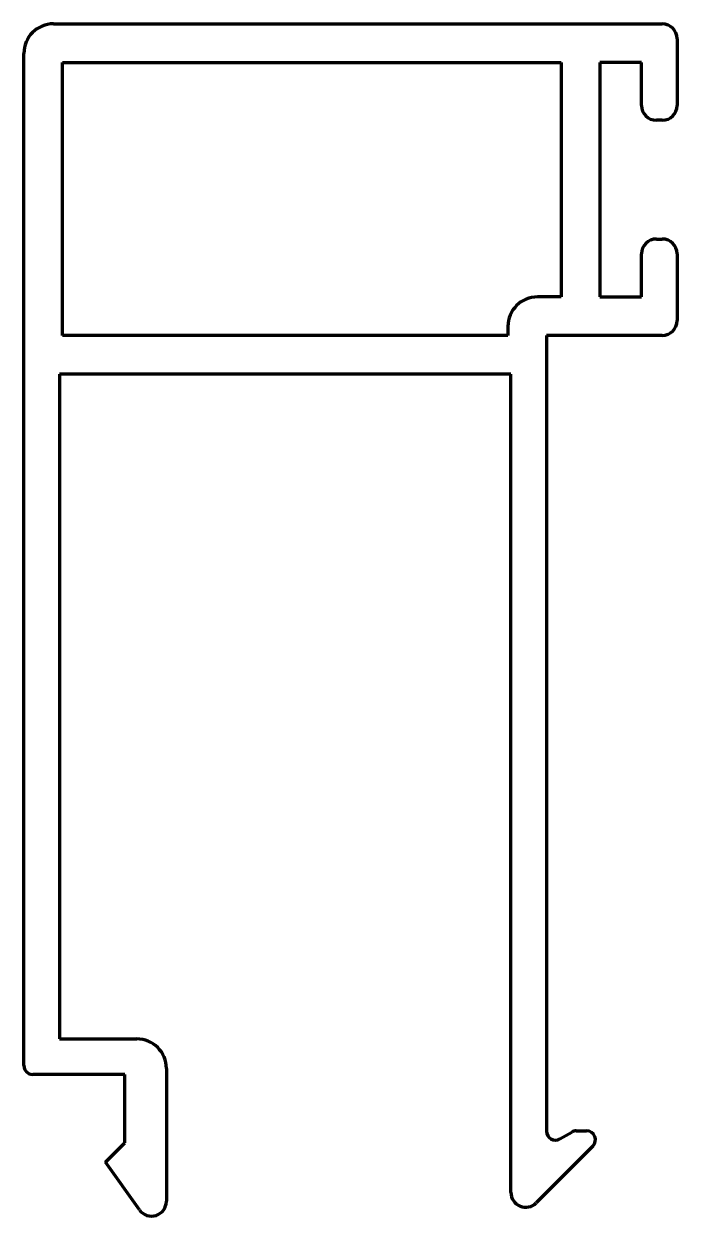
# Model space of a CAD drawing. Header units: millimetres. Extents: x 168 to 190, y -9.3 to 30.9.
import ezdxf

# ---------------------------------------------------------------- set-up
doc = ezdxf.new("R2010")
doc.units = ezdxf.units.MM
doc.layers.add('00_ALUMINIO', color=7, linetype='Continuous', lineweight=100)

msp = doc.modelspace()

# ---------------------------------------------------------------- linework, layer by layer
at = {"layer": '00_ALUMINIO'}
for p, q in [((168.985, 30.875), (189.484, 30.875)), ((189.984, 30.375), (189.984, 28.125)), ((167.985, -4.225), (167.985, 29.875)), ((169.285, 20.375), (169.285, 29.575)), ((169.285, 29.575), (186.084, 29.575)), ((186.084, 29.575), (186.084, 21.675)), ((188.784, 29.575), (187.384, 29.575)), ((187.384, 29.575), (187.384, 21.675)), ((188.784, 28.125), (188.784, 29.575)), ((189.484, 27.625), (189.284, 27.625)), ((189.284, 23.625), (189.484, 23.625)), ((188.784, 21.675), (188.784, 23.125)), ((189.984, 23.125), (189.984, 20.875)), ((186.084, 21.675), (185.285, 21.675)), ((187.384, 21.675), (188.784, 21.675)), ((184.285, 20.675), (184.285, 20.375)), ((184.285, 20.375), (169.285, 20.375)), ((189.484, 20.375), (185.585, 20.375)), ((185.585, 20.375), (185.585, -6.437)), ((184.385, 19.075), (169.185, 19.075)), ((169.185, 19.075), (169.185, -3.325)), ((184.385, -8.498), (184.385, 19.075)), ((169.185, -3.325), (171.785, -3.325)), ((172.785, -4.325), (172.785, -8.798)), ((171.385, -4.525), (168.285, -4.525)), ((171.385, -6.825), (171.385, -4.525)), ((186.585, -6.425), (186.935, -6.425)), ((170.735, -7.475), (171.385, -6.825)), ((186.035, -6.696), (186.435, -6.465)), ((187.147, -6.937), (185.239, -8.851)), ((171.877, -9.087), (170.735, -7.475))]:
    msp.add_line(p, q, dxfattribs=at)
for centre, radius, start, end in [((168.985, 29.875), 1, 90, 180), ((189.484, 30.375), 0.5, 360, 90), ((189.284, 28.125), 0.5, 180, 270), ((189.484, 28.125), 0.5, 270, 0), ((189.284, 23.125), 0.5, 90, 180), ((189.484, 23.125), 0.5, 360, 90), ((185.285, 20.675), 1, 90, 180), ((189.484, 20.875), 0.5, 270, 0), ((171.785, -4.325), 1, 0, 90), ((168.285, -4.225), 0.3, 180, 270), ((186.585, -6.725), 0.3, 90, 120), ((186.935, -6.725), 0.3, 315.0874, 90), ((185.885, -6.437), 0.3, 180, 300), ((172.285, -8.798), 0.5, 215.3149, 0), ((184.885, -8.498), 0.5, 180, 315.0874)]:
    msp.add_arc(centre, radius, start, end, dxfattribs=at)

doc.saveas('drawing.dxf')
